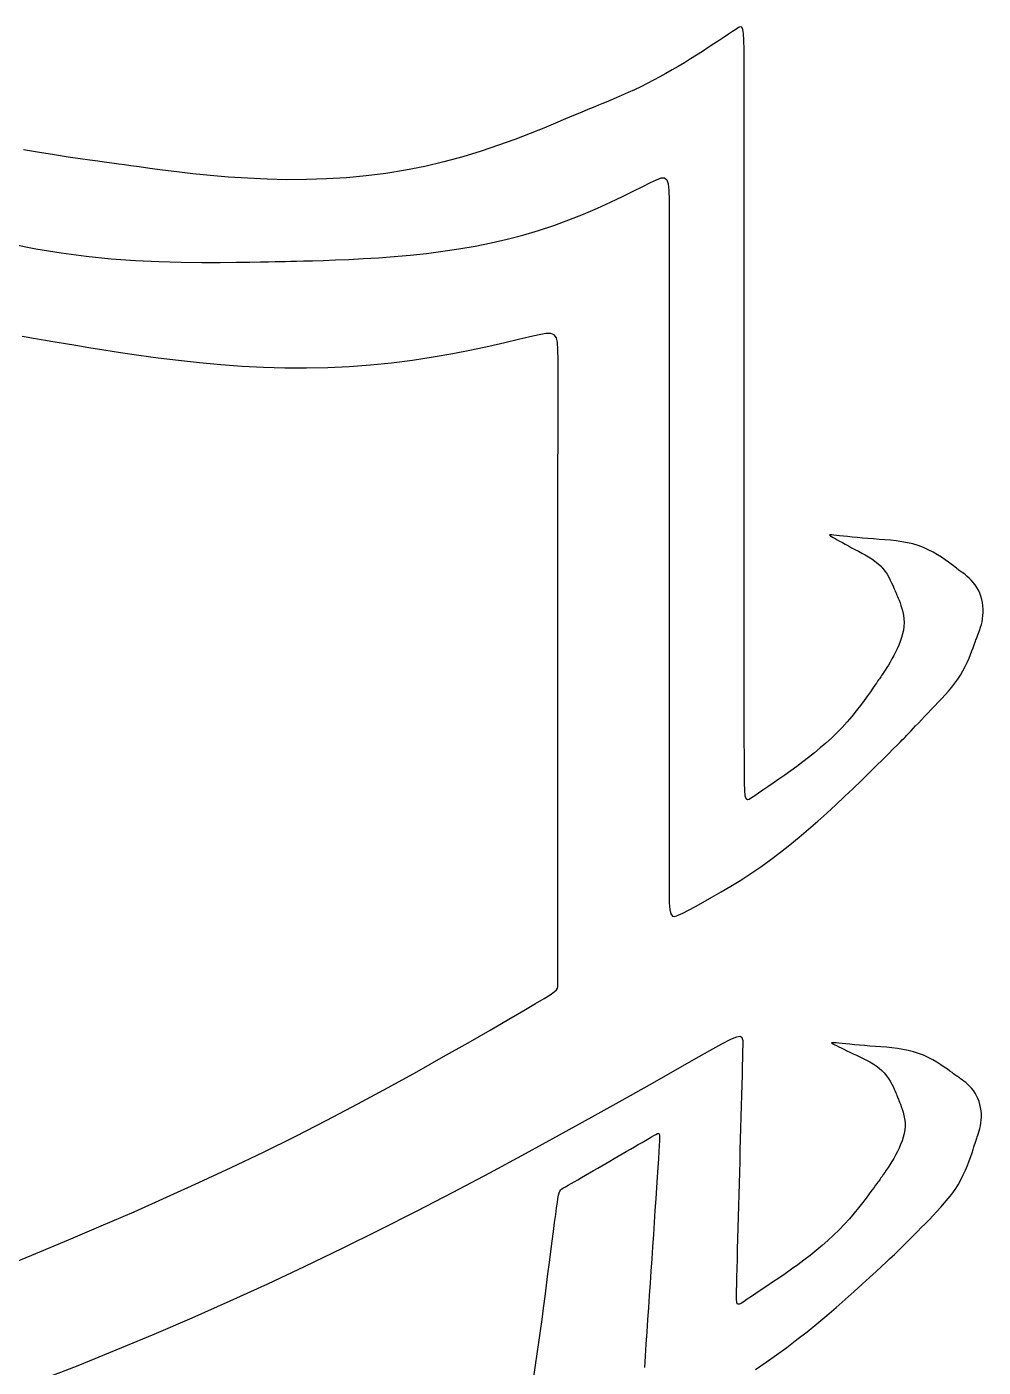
# Model space of a CAD drawing. Extents: x 0.9 to 43.7, y -24.8 to 15.2.
# Drawn here: x 28.6 to 43.73, y -6.39 to 14.83 of the extents above; entities that cross this region are included whole.
import ezdxf

# ---------------------------------------------------------------- set-up
doc = ezdxf.new("R2010")
doc.units = 0
doc.layers.add('LAYER 1', color=7, linetype='CONTINUOUS')

msp = doc.modelspace()

# ---------------------------------------------------------------- linework, layer by layer
at = {"layer": 'LAYER 1'}
for points in [[(28.346, 11.397), (28.741, 11.319), (29.138, 11.254), (29.535, 11.202), (29.93, 11.163), (30.316, 11.136), (30.688, 11.119), (31.04, 11.109), (31.366, 11.105), (31.659, 11.105), (31.915, 11.107), (32.126, 11.11), (32.293, 11.113), (32.423, 11.115), (32.526, 11.117), (32.613, 11.118), (32.691, 11.12), (32.772, 11.122), (32.864, 11.124), (32.977, 11.127), (33.119, 11.131), (33.288, 11.136), (33.48, 11.143), (33.692, 11.152), (33.921, 11.164), (34.162, 11.179), (34.411, 11.198), (34.666, 11.221), (34.923, 11.248), (35.18, 11.281), (35.436, 11.319), (35.691, 11.363), (35.946, 11.414), (36.198, 11.471), (36.448, 11.536), (36.695, 11.608), (36.939, 11.689), (37.177, 11.777), (37.408, 11.869), (37.629, 11.964), (37.835, 12.057), (38.025, 12.147), (38.196, 12.23), (38.345, 12.304), (38.468, 12.367), (38.565, 12.414), (38.638, 12.441), (38.69, 12.443), (38.726, 12.414), (38.748, 12.349), (38.759, 12.243), (38.763, 12.09), (38.764, 11.886), (38.764, 11.626), (38.764, 11.314), (38.764, 10.959), (38.764, 10.565), (38.764, 10.141), (38.764, 9.694), (38.764, 9.23), (38.764, 8.757), (38.763, 8.28), (38.763, 7.803), (38.763, 7.327), (38.763, 6.85), (38.763, 6.374), (38.762, 5.897), (38.762, 5.42), (38.762, 4.944), (38.762, 4.467), (38.762, 3.994), (38.762, 3.529), (38.762, 3.081), (38.762, 2.656), (38.762, 2.262), (38.762, 1.905), (38.762, 1.591), (38.762, 1.329), (38.762, 1.123), (38.766, 0.968), (38.774, 0.859), (38.79, 0.79), (38.816, 0.756), (38.854, 0.751), (38.908, 0.769), (38.979, 0.804), (39.069, 0.852), (39.178, 0.91), (39.302, 0.978), (39.439, 1.054), (39.586, 1.138), (39.74, 1.23), (39.898, 1.327), (40.058, 1.43), (40.216, 1.538), (40.371, 1.65), (40.525, 1.766), (40.675, 1.885), (40.824, 2.007), (40.971, 2.132), (41.116, 2.259), (41.259, 2.388), (41.4, 2.518), (41.54, 2.649), (41.675, 2.778), (41.806, 2.903), (41.928, 3.023), (42.042, 3.134), (42.145, 3.236), (42.235, 3.326), (42.311, 3.402), (42.371, 3.462), (42.418, 3.508), (42.453, 3.544), (42.481, 3.572), (42.503, 3.594), (42.523, 3.615), (42.542, 3.635), (42.565, 3.659), (42.593, 3.689), (42.626, 3.725), (42.665, 3.766), (42.709, 3.812), (42.756, 3.862), (42.806, 3.915), (42.859, 3.97), (42.913, 4.027), (42.968, 4.084), (43.023, 4.142), (43.078, 4.2), (43.132, 4.259), (43.185, 4.319), (43.236, 4.38), (43.285, 4.442), (43.331, 4.506), (43.374, 4.571), (43.413, 4.639), (43.449, 4.706), (43.481, 4.773), (43.51, 4.838), (43.535, 4.899), (43.557, 4.955), (43.576, 5.005), (43.591, 5.048), (43.603, 5.082), (43.613, 5.109), (43.62, 5.129), (43.626, 5.146), (43.632, 5.161), (43.637, 5.175), (43.643, 5.191), (43.65, 5.21), (43.659, 5.233), (43.67, 5.262), (43.681, 5.295), (43.693, 5.332), (43.705, 5.373), (43.716, 5.417), (43.724, 5.464), (43.731, 5.513), (43.734, 5.563), (43.734, 5.615), (43.73, 5.667), (43.723, 5.719), (43.712, 5.77), (43.698, 5.821), (43.681, 5.869), (43.66, 5.916), (43.635, 5.96), (43.607, 6.001), (43.577, 6.039), (43.546, 6.073), (43.514, 6.104), (43.483, 6.132), (43.454, 6.156), (43.427, 6.177), (43.404, 6.194), (43.385, 6.208), (43.37, 6.219), (43.356, 6.229), (43.343, 6.239), (43.329, 6.249), (43.312, 6.262), (43.29, 6.279), (43.262, 6.3), (43.227, 6.327), (43.183, 6.36), (43.132, 6.396), (43.074, 6.436), (43.009, 6.477), (42.94, 6.517), (42.866, 6.556), (42.787, 6.591), (42.706, 6.622), (42.622, 6.647), (42.536, 6.667), (42.448, 6.683), (42.359, 6.695), (42.269, 6.705), (42.179, 6.713), (42.088, 6.72), (41.999, 6.727), (41.91, 6.734), (41.824, 6.741), (41.74, 6.749), (41.662, 6.757), (41.588, 6.764), (41.521, 6.771), (41.462, 6.777), (41.412, 6.782), (41.371, 6.787), (41.34, 6.79), (41.319, 6.791), (41.307, 6.791), (41.303, 6.788), (41.306, 6.784), (41.317, 6.776), (41.335, 6.765), (41.359, 6.751), (41.389, 6.734), (41.423, 6.715), (41.462, 6.692), (41.506, 6.668), (41.552, 6.642), (41.601, 6.615), (41.652, 6.588), (41.705, 6.56), (41.759, 6.532), (41.813, 6.503), (41.867, 6.474), (41.92, 6.443), (41.971, 6.411), (42.02, 6.377), (42.066, 6.34), (42.109, 6.301), (42.148, 6.258), (42.183, 6.213), (42.214, 6.167), (42.241, 6.121), (42.264, 6.076), (42.285, 6.034), (42.302, 5.996), (42.316, 5.963), (42.327, 5.936), (42.336, 5.914), (42.343, 5.897), (42.349, 5.882), (42.355, 5.868), (42.361, 5.853), (42.369, 5.836), (42.377, 5.815), (42.389, 5.789), (42.402, 5.756), (42.418, 5.717), (42.433, 5.673), (42.448, 5.625), (42.462, 5.573), (42.473, 5.518), (42.48, 5.461), (42.482, 5.403), (42.479, 5.343), (42.471, 5.284), (42.458, 5.224), (42.442, 5.164), (42.422, 5.105), (42.399, 5.046), (42.374, 4.989), (42.347, 4.933), (42.319, 4.879), (42.29, 4.827), (42.262, 4.778), (42.234, 4.731), (42.208, 4.689), (42.183, 4.65), (42.161, 4.616), (42.141, 4.587), (42.126, 4.564), (42.113, 4.545), (42.102, 4.528), (42.091, 4.512), (42.079, 4.494), (42.064, 4.473), (42.045, 4.445), (42.02, 4.41), (41.989, 4.364), (41.95, 4.308), (41.903, 4.242), (41.849, 4.168), (41.79, 4.088), (41.724, 4.003), (41.654, 3.916), (41.579, 3.829), (41.5, 3.742), (41.418, 3.657), (41.333, 3.575), (41.246, 3.496), (41.156, 3.419), (41.065, 3.343), (40.971, 3.269), (40.877, 3.197), (40.782, 3.126), (40.687, 3.056), (40.592, 2.988), (40.499, 2.923), (40.41, 2.86), (40.326, 2.802), (40.249, 2.749), (40.179, 2.701), (40.119, 2.66), (40.069, 2.627), (40.031, 2.604), (40.002, 2.598), (39.981, 2.615), (39.968, 2.661), (39.96, 2.743), (39.956, 2.868), (39.954, 3.04), (39.954, 3.267), (39.953, 3.552), (39.953, 3.888), (39.953, 4.269), (39.952, 4.687), (39.952, 5.136), (39.952, 5.607), (39.951, 6.094), (39.951, 6.589), (39.951, 7.086), (39.951, 7.583), (39.951, 8.08), (39.951, 8.576), (39.951, 9.073), (39.951, 9.57), (39.951, 10.067), (39.951, 10.564), (39.951, 11.06), (39.951, 11.553), (39.951, 12.033), (39.951, 12.495), (39.951, 12.931), (39.951, 13.334), (39.951, 13.696), (39.95, 14.011), (39.95, 14.27), (39.95, 14.473), (39.947, 14.623), (39.942, 14.728), (39.932, 14.794), (39.916, 14.827), (39.893, 14.834), (39.862, 14.821), (39.82, 14.794), (39.768, 14.759), (39.705, 14.717), (39.634, 14.67), (39.556, 14.618), (39.472, 14.563), (39.383, 14.505), (39.29, 14.445), (39.196, 14.385), (39.101, 14.325), (39.005, 14.266), (38.908, 14.208), (38.811, 14.151), (38.713, 14.095), (38.614, 14.041), (38.515, 13.988), (38.415, 13.936), (38.314, 13.886), (38.214, 13.838), (38.114, 13.793), (38.018, 13.75), (37.927, 13.711), (37.842, 13.675), (37.766, 13.643), (37.699, 13.615), (37.643, 13.593), (37.598, 13.574), (37.559, 13.558), (37.52, 13.542), (37.475, 13.523), (37.419, 13.5), (37.345, 13.469), (37.249, 13.428), (37.124, 13.375), (36.967, 13.309), (36.778, 13.231), (36.562, 13.144), (36.322, 13.052), (36.062, 12.958), (35.786, 12.865), (35.497, 12.776), (35.199, 12.694), (34.896, 12.622), (34.589, 12.562), (34.279, 12.513), (33.968, 12.474), (33.654, 12.445), (33.34, 12.425), (33.025, 12.415), (32.711, 12.414), (32.399, 12.421), (32.09, 12.436), (31.788, 12.456), (31.498, 12.481), (31.225, 12.509), (30.972, 12.538), (30.743, 12.567), (30.544, 12.593), (30.377, 12.616), (30.245, 12.634), (30.141, 12.648), (30.054, 12.66), (29.978, 12.671), (29.903, 12.681), (29.82, 12.693), (29.72, 12.707), (29.596, 12.724), (29.44, 12.746), (29.252, 12.773), (29.036, 12.805), (28.799, 12.843), (28.543, 12.886)], [(28.219, -4.802), (28.737, -4.587), (29.257, -4.369), (29.775, -4.147), (30.293, -3.923), (30.808, -3.695), (31.321, -3.462), (31.832, -3.224), (32.34, -2.981), (32.845, -2.731), (33.346, -2.475), (33.838, -2.215), (34.315, -1.958), (34.769, -1.707), (35.194, -1.469), (35.583, -1.248), (35.929, -1.049), (36.225, -0.877), (36.465, -0.737), (36.65, -0.629), (36.787, -0.548), (36.882, -0.488), (36.944, -0.444), (36.98, -0.411), (36.997, -0.384), (37.002, -0.358), (37.002, -0.327), (37.002, -0.289), (37.002, -0.244), (37.002, -0.195), (37.002, -0.14), (37.002, -0.082), (37.002, -0.022), (37.002, 0.041), (37.002, 0.104), (37.001, 0.167), (37.001, 0.23), (37.001, 0.293), (37.001, 0.356), (37.001, 0.419), (37.001, 0.483), (37.001, 0.546), (37.001, 0.609), (37.001, 0.672), (37.001, 0.734), (37.001, 0.794), (37.001, 0.851), (37.001, 0.904), (37.001, 0.953), (37.001, 0.996), (37.002, 1.032), (37.002, 1.062), (37.002, 1.089), (37.002, 1.12), (37.002, 1.162), (37.002, 1.221), (37.002, 1.303), (37.002, 1.415), (37.002, 1.563), (37.002, 1.753), (37.002, 1.984), (37.003, 2.249), (37.003, 2.545), (37.003, 2.865), (37.003, 3.204), (37.003, 3.556), (37.004, 3.917), (37.004, 4.28), (37.004, 4.643), (37.004, 5.007), (37.004, 5.37), (37.004, 5.733), (37.004, 6.096), (37.004, 6.46), (37.004, 6.823), (37.004, 7.186), (37.004, 7.547), (37.004, 7.901), (37.005, 8.242), (37.005, 8.565), (37.005, 8.865), (37.005, 9.135), (37.005, 9.371), (37.005, 9.567), (37.004, 9.72), (36.997, 9.834), (36.979, 9.912), (36.946, 9.96), (36.892, 9.981), (36.814, 9.979), (36.705, 9.959), (36.56, 9.925), (36.378, 9.882), (36.16, 9.831), (35.911, 9.775), (35.636, 9.717), (35.34, 9.659), (35.027, 9.603), (34.702, 9.552), (34.37, 9.509), (34.034, 9.475), (33.697, 9.45), (33.359, 9.435), (33.021, 9.429), (32.682, 9.432), (32.343, 9.442), (32.004, 9.459), (31.667, 9.483), (31.331, 9.514), (30.999, 9.55), (30.677, 9.59), (30.369, 9.631), (30.08, 9.674), (29.814, 9.715), (29.577, 9.753), (29.373, 9.787), (29.206, 9.815), (29.076, 9.836), (28.975, 9.853), (28.894, 9.867), (28.826, 9.879), (28.763, 9.889), (28.697, 9.901), (28.62, 9.914), (28.524, 9.931)], [(40.132, -6.422), (40.299, -6.308), (40.464, -6.191), (40.626, -6.071), (40.787, -5.948), (40.946, -5.823), (41.102, -5.696), (41.257, -5.567), (41.407, -5.438), (41.552, -5.311), (41.69, -5.189), (41.818, -5.073), (41.935, -4.967), (42.038, -4.871), (42.126, -4.789), (42.198, -4.723), (42.253, -4.671), (42.296, -4.631), (42.329, -4.6), (42.356, -4.575), (42.378, -4.553), (42.4, -4.531), (42.425, -4.507), (42.455, -4.477), (42.492, -4.44), (42.535, -4.397), (42.584, -4.348), (42.637, -4.294), (42.694, -4.237), (42.753, -4.176), (42.815, -4.114), (42.878, -4.05), (42.94, -3.985), (43.003, -3.919), (43.064, -3.852), (43.124, -3.784), (43.182, -3.715), (43.237, -3.644), (43.289, -3.571), (43.337, -3.496), (43.381, -3.42), (43.42, -3.342), (43.456, -3.265), (43.487, -3.19), (43.514, -3.118), (43.538, -3.052), (43.558, -2.992), (43.575, -2.941), (43.588, -2.899), (43.598, -2.866), (43.606, -2.841), (43.613, -2.821), (43.618, -2.805), (43.623, -2.79), (43.628, -2.775), (43.634, -2.758), (43.641, -2.736), (43.65, -2.71), (43.66, -2.679), (43.671, -2.644), (43.681, -2.606), (43.69, -2.564), (43.697, -2.519), (43.703, -2.473), (43.705, -2.425), (43.705, -2.376), (43.701, -2.326), (43.693, -2.276), (43.682, -2.227), (43.668, -2.179), (43.651, -2.132), (43.63, -2.087), (43.606, -2.045), (43.579, -2.005), (43.55, -1.969), (43.519, -1.936), (43.488, -1.906), (43.457, -1.879), (43.428, -1.856), (43.401, -1.836), (43.377, -1.819), (43.358, -1.805), (43.342, -1.794), (43.329, -1.785), (43.316, -1.776), (43.303, -1.766), (43.287, -1.755), (43.267, -1.74), (43.241, -1.721), (43.208, -1.697), (43.167, -1.668), (43.119, -1.634), (43.063, -1.597), (43.002, -1.558), (42.935, -1.52), (42.864, -1.482), (42.789, -1.447), (42.71, -1.417), (42.629, -1.391), (42.546, -1.371), (42.462, -1.354), (42.376, -1.341), (42.289, -1.33), (42.202, -1.321), (42.114, -1.314), (42.028, -1.307), (41.942, -1.301), (41.857, -1.294), (41.776, -1.287), (41.698, -1.28), (41.626, -1.273), (41.559, -1.267), (41.5, -1.261), (41.449, -1.256), (41.407, -1.252), (41.376, -1.25), (41.353, -1.248), (41.339, -1.248), (41.334, -1.25), (41.336, -1.254), (41.346, -1.26), (41.363, -1.269), (41.385, -1.28), (41.414, -1.295), (41.448, -1.312), (41.487, -1.331), (41.529, -1.352), (41.575, -1.375), (41.624, -1.398), (41.675, -1.423), (41.727, -1.448), (41.781, -1.473), (41.835, -1.499), (41.888, -1.526), (41.941, -1.553), (41.992, -1.583), (42.041, -1.615), (42.087, -1.649), (42.13, -1.686), (42.169, -1.727), (42.204, -1.77), (42.235, -1.814), (42.263, -1.859), (42.287, -1.903), (42.307, -1.944), (42.325, -1.982), (42.339, -2.016), (42.351, -2.043), (42.36, -2.065), (42.367, -2.082), (42.373, -2.097), (42.379, -2.111), (42.385, -2.125), (42.392, -2.142), (42.4, -2.162), (42.411, -2.188), (42.424, -2.22), (42.438, -2.258), (42.453, -2.301), (42.468, -2.348), (42.48, -2.399), (42.49, -2.453), (42.497, -2.509), (42.498, -2.567), (42.494, -2.625), (42.484, -2.684), (42.469, -2.743), (42.45, -2.801), (42.428, -2.859), (42.403, -2.916), (42.376, -2.973), (42.347, -3.027), (42.318, -3.08), (42.288, -3.131), (42.258, -3.179), (42.229, -3.224), (42.201, -3.266), (42.176, -3.304), (42.153, -3.337), (42.133, -3.366), (42.116, -3.389), (42.103, -3.408), (42.091, -3.424), (42.08, -3.44), (42.067, -3.458), (42.052, -3.479), (42.032, -3.506), (42.006, -3.54), (41.973, -3.585), (41.931, -3.641), (41.882, -3.707), (41.825, -3.782), (41.761, -3.862), (41.692, -3.947), (41.617, -4.035), (41.537, -4.123), (41.454, -4.211), (41.367, -4.297), (41.277, -4.38), (41.185, -4.46), (41.091, -4.538), (40.994, -4.615), (40.897, -4.689), (40.798, -4.762), (40.698, -4.834), (40.598, -4.905), (40.499, -4.974), (40.402, -5.04), (40.308, -5.104), (40.22, -5.163), (40.138, -5.218), (40.065, -5.267), (40.001, -5.309), (39.949, -5.344), (39.908, -5.369), (39.877, -5.385), (39.856, -5.389), (39.842, -5.38), (39.834, -5.355), (39.83, -5.314), (39.83, -5.255), (39.832, -5.175), (39.834, -5.076), (39.837, -4.958), (39.84, -4.824), (39.843, -4.676), (39.847, -4.518), (39.851, -4.352), (39.856, -4.18), (39.86, -4.005), (39.865, -3.829), (39.87, -3.653), (39.875, -3.478), (39.88, -3.302), (39.885, -3.126), (39.89, -2.951), (39.895, -2.775), (39.9, -2.599), (39.905, -2.424), (39.909, -2.249), (39.914, -2.079), (39.918, -1.916), (39.922, -1.761), (39.926, -1.618), (39.929, -1.49), (39.932, -1.379), (39.934, -1.286), (39.933, -1.216), (39.92, -1.17), (39.889, -1.15), (39.829, -1.159), (39.733, -1.198), (39.593, -1.27), (39.401, -1.377), (39.147, -1.521), (38.828, -1.703), (38.448, -1.918), (38.016, -2.162), (37.538, -2.429), (37.024, -2.713), (36.482, -3.01), (35.919, -3.313), (35.342, -3.618), (34.761, -3.919), (34.176, -4.216), (33.589, -4.506), (32.998, -4.791), (32.405, -5.07), (31.809, -5.342), (31.21, -5.608), (30.608, -5.866), (30.004, -6.118), (29.402, -6.361), (28.812, -6.593)], [(36.619, -6.536), (36.649, -6.355), (36.676, -6.174), (36.703, -5.993), (36.728, -5.812), (36.752, -5.631), (36.775, -5.449), (36.799, -5.268), (36.822, -5.086), (36.845, -4.905), (36.868, -4.727), (36.891, -4.554), (36.912, -4.389), (36.933, -4.235), (36.951, -4.094), (36.968, -3.969), (36.982, -3.863), (36.994, -3.777), (37.003, -3.712), (37.012, -3.662), (37.022, -3.626), (37.033, -3.599), (37.048, -3.579), (37.067, -3.563), (37.093, -3.547), (37.125, -3.528), (37.164, -3.506), (37.21, -3.479), (37.262, -3.449), (37.318, -3.417), (37.377, -3.382), (37.44, -3.346), (37.503, -3.309), (37.568, -3.271), (37.633, -3.234), (37.697, -3.196), (37.762, -3.158), (37.827, -3.121), (37.891, -3.083), (37.956, -3.046), (38.02, -3.008), (38.085, -2.971), (38.15, -2.933), (38.213, -2.896), (38.275, -2.86), (38.334, -2.826), (38.389, -2.794), (38.44, -2.765), (38.484, -2.739), (38.523, -2.717), (38.553, -2.7), (38.577, -2.688), (38.594, -2.685), (38.605, -2.693), (38.611, -2.713), (38.613, -2.749), (38.612, -2.802), (38.608, -2.875), (38.601, -2.97), (38.594, -3.087), (38.585, -3.223), (38.575, -3.376), (38.564, -3.542), (38.552, -3.719), (38.539, -3.904), (38.527, -4.094), (38.514, -4.286), (38.501, -4.478), (38.488, -4.671), (38.474, -4.863), (38.461, -5.056), (38.448, -5.248), (38.435, -5.441), (38.422, -5.633), (38.409, -5.826), (38.396, -6.018), (38.383, -6.208), (38.371, -6.392)]]:
    msp.add_lwpolyline(points, dxfattribs=at)

doc.saveas('drawing.dxf')
